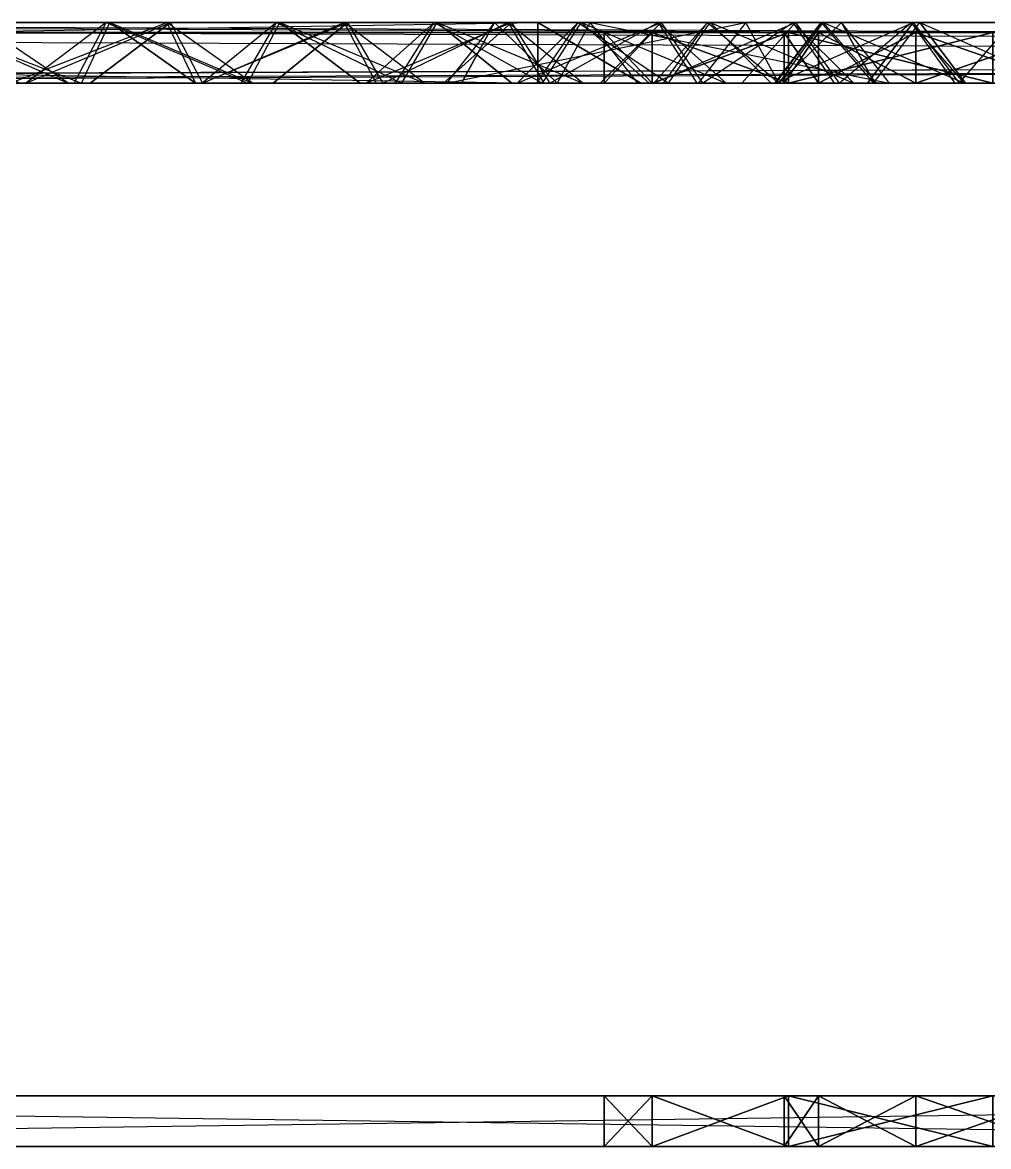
# Model space of a CAD drawing. Extents: x -14.5 to 19.3, y -2 to 15.6.
# Drawn here: x -9.325 to -8.371, y -0.55 to 0.56 of the extents above; entities that cross this region are included whole.
import ezdxf

# ---------------------------------------------------------------- set-up
doc = ezdxf.new("R2010")
doc.units = 0
doc.layers.add('UB3D', color=1, linetype='CONTINUOUS')

msp = doc.modelspace()

# ---------------------------------------------------------------- linework, layer by layer
at = {"layer": 'UB3D', "color": 2}
for points in [[(-12.573002, 0.56, 1.4732), (-12.573002, 0.5, 1.4224), (6.053666, 0.56, 1.4732)], [(-12.573002, 0.5, 1.4224), (6.053666, 0.56, 1.4732), (6.053666, 0.5, 1.4224)], [(-12.573002, 0.5, 1.6256), (-12.573002, 0.56, 1.5748), (6.053666, 0.5, 1.6256)], [(-12.573002, 0.56, 1.5748), (6.053666, 0.5, 1.6256), (6.053666, 0.56, 1.5748)], [(-12.573002, 0.56, 1.4732), (-12.573002, 0.56, 1.5748), (6.053666, 0.56, 1.4732)], [(-12.573002, 0.56, 1.5748), (6.053666, 0.56, 1.4732), (6.053666, 0.56, 1.5748)], [(-12.573002, 0.56, -13.7668), (-12.573002, 0.5, -13.8176), (6.053664, 0.56, -13.7668)], [(-12.573002, 0.5, -13.8176), (6.053664, 0.56, -13.7668), (6.053664, 0.5, -13.8176)], [(-12.573002, 0.5, -13.6144), (-12.573002, 0.56, -13.6652), (6.053664, 0.5, -13.6144)], [(-12.573002, 0.56, -13.6652), (6.053664, 0.5, -13.6144), (6.053664, 0.56, -13.6652)], [(-12.573002, 0.56, -13.7668), (-12.573002, 0.56, -13.6652), (6.053664, 0.56, -13.7668)], [(-12.573002, 0.56, -13.6652), (6.053664, 0.56, -13.7668), (6.053664, 0.56, -13.6652)], [(-12.517055, 0.56, 7.69964), (-12.517055, 0.5, 7.64884), (-8.815721, 0.56, 7.69964)], [(-12.517055, 0.5, 7.64884), (-8.815721, 0.56, 7.69964), (-8.815721, 0.5, 7.64884)], [(-12.517055, 0.5, 7.85204), (-12.517055, 0.56, 7.80124), (-8.815721, 0.5, 7.85204)], [(-12.517055, 0.56, 7.80124), (-8.815721, 0.5, 7.85204), (-8.815721, 0.56, 7.80124)], [(-12.517055, 0.56, 7.69964), (-12.517055, 0.56, 7.80124), (-8.815721, 0.56, 7.69964)], [(-12.517055, 0.56, 7.80124), (-8.815721, 0.56, 7.69964), (-8.815721, 0.56, 7.80124)], [(-10.879668, 0.56, -1.0668), (-10.879668, 0.5, -1.1176), (4.360332, 0.56, -1.0668)], [(-10.879668, 0.5, -1.1176), (4.360332, 0.56, -1.0668), (4.360332, 0.5, -1.1176)], [(-10.879668, 0.5, -0.9144), (-10.879668, 0.56, -0.9652), (4.360332, 0.5, -0.9144)], [(-10.879668, 0.56, -0.9652), (4.360332, 0.5, -0.9144), (4.360332, 0.56, -0.9652)], [(-10.879668, 0.56, -1.0668), (-10.879668, 0.56, -0.9652), (4.360332, 0.56, -1.0668)], [(-10.879668, 0.56, -0.9652), (4.360332, 0.56, -1.0668), (4.360332, 0.56, -0.9652)], [(-10.879668, 0.56, -11.2268), (-10.879668, 0.5, -11.2776), (4.360332, 0.56, -11.2268)], [(-10.879668, 0.5, -11.2776), (4.360332, 0.56, -11.2268), (4.360332, 0.5, -11.2776)], [(-10.879668, 0.5, -11.0744), (-10.879668, 0.56, -11.1252), (4.360332, 0.5, -11.0744)], [(-10.879668, 0.56, -11.1252), (4.360332, 0.5, -11.0744), (4.360332, 0.56, -11.1252)], [(-10.879668, 0.56, -11.2268), (-10.879668, 0.56, -11.1252), (4.360332, 0.56, -11.2268)], [(-10.879668, 0.56, -11.1252), (4.360332, 0.56, -11.2268), (4.360332, 0.56, -11.1252)], [(-10.456336, 0.56, -1.490133), (-10.456336, 0.5, -1.540933), (3.936998, 0.56, -1.490133)], [(-10.456336, 0.5, -1.540933), (3.936998, 0.56, -1.490133), (3.936998, 0.5, -1.540933)], [(-10.456336, 0.5, -1.337733), (-10.456336, 0.56, -1.388533), (3.936998, 0.5, -1.337733)], [(-10.456336, 0.56, -1.388533), (3.936998, 0.5, -1.337733), (3.936998, 0.56, -1.388533)], [(-10.456336, 0.56, -1.490133), (-10.456336, 0.56, -1.388533), (3.936998, 0.56, -1.490133)], [(-10.456336, 0.56, -1.388533), (3.936998, 0.56, -1.490133), (3.936998, 0.56, -1.388533)], [(-10.456336, 0.56, -10.803467), (-10.456336, 0.5, -10.854267), (3.936998, 0.56, -10.803467)], [(-10.456336, 0.5, -10.854267), (3.936998, 0.56, -10.803467), (3.936998, 0.5, -10.854267)], [(-10.456336, 0.5, -10.651067), (-10.456336, 0.56, -10.701867), (3.936998, 0.5, -10.651067)], [(-10.456336, 0.56, -10.701867), (3.936998, 0.5, -10.651067), (3.936998, 0.56, -10.701867)], [(-10.456336, 0.56, -10.803467), (-10.456336, 0.56, -10.701867), (3.936998, 0.56, -10.803467)], [(-10.456336, 0.56, -10.701867), (3.936998, 0.56, -10.803467), (3.936998, 0.56, -10.701867)], [(-9.449471, 0.5, 3.999883), (-9.421337, 0.56, 3.957586), (-9.26669, 0.5, 4.121461)], [(-9.421337, 0.56, 3.957586), (-9.26669, 0.5, 4.121461), (-9.238556, 0.56, 4.079164)], [(-9.365069, 0.56, 3.872992), (-9.421337, 0.56, 3.957586), (-9.182288, 0.56, 3.99457)], [(-9.421337, 0.56, 3.957586), (-9.182288, 0.56, 3.99457), (-9.238556, 0.56, 4.079164)], [(-9.368863, 0.56, 3.870701), (-9.417543, 0.56, 3.959877), (-9.279687, 0.5, 3.919382)], [(-9.417543, 0.56, 3.959877), (-9.279687, 0.5, 3.919382), (-9.328367, 0.5, 4.008558)], [(-9.368863, 0.56, 3.870701), (-9.344522, 0.5, 3.826113), (-9.279687, 0.5, 3.919382)], [(-9.365069, 0.56, 3.872992), (-9.336935, 0.5, 3.830695), (-9.182288, 0.56, 3.99457)], [(-9.336935, 0.5, 3.830695), (-9.182288, 0.56, 3.99457), (-9.154154, 0.5, 3.952273)], [(-9.321503, 0.5, 4.013124), (-9.273849, 0.5, 4.116235), (-9.242135, 0.56, 4.076551)], [(-9.258077, 0.5, 3.933756), (-9.321503, 0.5, 4.013124), (-9.178709, 0.56, 3.997183)], [(-9.321503, 0.5, 4.013124), (-9.178709, 0.56, 3.997183), (-9.242135, 0.56, 4.076551)], [(-9.273849, 0.5, 4.116235), (-9.242135, 0.56, 4.076551), (-9.10236, 0.5, 4.25328)], [(-9.26669, 0.5, 4.121461), (-9.238556, 0.56, 4.079164), (-9.153962, 0.5, 4.135432)], [(-9.258077, 0.5, 3.933756), (-9.178709, 0.56, 3.997183), (-9.146995, 0.5, 3.957499)], [(-9.242135, 0.56, 4.076551), (-9.10236, 0.5, 4.25328), (-9.070646, 0.56, 4.213596)], [(-9.178709, 0.56, 3.997183), (-9.242135, 0.56, 4.076551), (-9.00722, 0.56, 4.134228)], [(-9.242135, 0.56, 4.076551), (-9.00722, 0.56, 4.134228), (-9.070646, 0.56, 4.213596)], [(-9.182288, 0.56, 3.99457), (-9.238556, 0.56, 4.079164), (-9.097694, 0.5, 4.050838)], [(-9.238556, 0.56, 4.079164), (-9.097694, 0.5, 4.050838), (-9.153962, 0.5, 4.135432)], [(-9.182288, 0.56, 3.99457), (-9.154154, 0.5, 3.952273), (-9.097694, 0.5, 4.050838)], [(-9.178709, 0.56, 3.997183), (-9.146995, 0.5, 3.957499), (-9.00722, 0.56, 4.134228)], [(-9.147522, 0.5, 4.140578), (-9.109036, 0.5, 4.24745), (-9.073984, 0.56, 4.210681)], [(-9.07742, 0.5, 4.06704), (-9.147522, 0.5, 4.140578), (-9.003882, 0.56, 4.137143)], [(-9.147522, 0.5, 4.140578), (-9.003882, 0.56, 4.137143), (-9.073984, 0.56, 4.210681)], [(-9.146995, 0.5, 3.957499), (-9.00722, 0.56, 4.134228), (-8.975506, 0.5, 4.094544)], [(-9.109036, 0.5, 4.24745), (-9.073984, 0.56, 4.210681), (-8.950144, 0.5, 4.398921)], [(-9.10236, 0.5, 4.25328), (-9.070646, 0.56, 4.213596), (-8.991278, 0.5, 4.277023)], [(-9.07742, 0.5, 4.06704), (-9.003882, 0.56, 4.137143), (-8.96883, 0.5, 4.100374)], [(-9.073984, 0.56, 4.210681), (-8.950144, 0.5, 4.398921), (-8.915092, 0.56, 4.362152)], [(-9.003882, 0.56, 4.137143), (-9.073984, 0.56, 4.210681), (-8.84499, 0.56, 4.288614)], [(-9.073984, 0.56, 4.210681), (-8.84499, 0.56, 4.288614), (-8.915092, 0.56, 4.362152)], [(-9.00722, 0.56, 4.134228), (-9.070646, 0.56, 4.213596), (-8.927852, 0.5, 4.197655)], [(-9.070646, 0.56, 4.213596), (-8.927852, 0.5, 4.197655), (-8.991278, 0.5, 4.277023)], [(-9.00722, 0.56, 4.134228), (-8.975506, 0.5, 4.094544), (-8.927852, 0.5, 4.197655)], [(-9.003882, 0.56, 4.137143), (-8.96883, 0.5, 4.100374), (-8.84499, 0.56, 4.288614)], [(-8.985312, 0.5, 4.282711), (-8.956287, 0.5, 4.392531), (-8.918164, 0.56, 4.358957)], [(-8.909066, 0.5, 4.215563), (-8.985312, 0.5, 4.282711), (-8.841918, 0.56, 4.291809)], [(-8.985312, 0.5, 4.282711), (-8.841918, 0.56, 4.291809), (-8.918164, 0.56, 4.358957)], [(-8.96883, 0.5, 4.100374), (-8.84499, 0.56, 4.288614), (-8.809938, 0.5, 4.251845)], [(-8.956287, 0.5, 4.392531), (-8.918164, 0.56, 4.358957), (-8.811201, 0.5, 4.557273)], [(-8.950144, 0.5, 4.398921), (-8.915092, 0.56, 4.362152), (-8.841554, 0.5, 4.432255)], [(-8.918164, 0.56, 4.358957), (-8.811201, 0.5, 4.557273), (-8.773078, 0.56, 4.523699)], [(-8.841918, 0.56, 4.291809), (-8.918164, 0.56, 4.358957), (-8.696832, 0.56, 4.456551)], [(-8.918164, 0.56, 4.358957), (-8.696832, 0.56, 4.456551), (-8.773078, 0.56, 4.523699)], [(-8.84499, 0.56, 4.288614), (-8.915092, 0.56, 4.362152), (-8.771452, 0.5, 4.358717)], [(-8.915092, 0.56, 4.362152), (-8.771452, 0.5, 4.358717), (-8.841554, 0.5, 4.432255)], [(-8.909066, 0.5, 4.215563), (-8.841918, 0.56, 4.291809), (-8.803795, 0.5, 4.258235)], [(-8.891286, 0.5, 7.828646), (-8.858651, 0.56, 7.734122), (-8.905913, 0.5, 7.717804)], [(-8.858651, 0.56, 7.734122), (-8.905913, 0.5, 7.717804), (-8.610262, 0.56, 7.014683)], [(-8.905913, 0.5, 7.717804), (-8.610262, 0.56, 7.014683), (-8.657524, 0.5, 6.998365)], [(-8.891286, 0.5, 7.828646), (-8.796762, 0.5, 7.86128), (-8.858651, 0.56, 7.734122)], [(-8.796762, 0.5, 7.86128), (-8.858651, 0.56, 7.734122), (-8.764127, 0.56, 7.766756)], [(-8.858651, 0.56, 7.734122), (-8.764127, 0.56, 7.766756), (-8.610262, 0.56, 7.014683)], [(-8.84499, 0.56, 4.288614), (-8.809938, 0.5, 4.251845), (-8.771452, 0.5, 4.358717)], [(-8.841918, 0.56, 4.291809), (-8.803795, 0.5, 4.258235), (-8.696832, 0.56, 4.456551)], [(-8.836106, 0.5, 4.43844), (-8.816763, 0.5, 4.550372), (-8.775859, 0.56, 4.520248)], [(-8.754298, 0.5, 4.378194), (-8.836106, 0.5, 4.43844), (-8.694051, 0.56, 4.460002)], [(-8.836106, 0.5, 4.43844), (-8.694051, 0.56, 4.460002), (-8.775859, 0.56, 4.520248)], [(-8.816763, 0.5, 4.550372), (-8.775859, 0.56, 4.520248), (-8.686587, 0.5, 4.727133)], [(-8.815721, 0.56, 7.69964), (-8.815721, 0.5, 7.64884), (-8.714121, 0.5, 7.69964)], [(-8.815721, 0.5, 7.85204), (-8.815721, 0.56, 7.80124), (-8.714121, 0.5, 7.80124)], [(-8.815721, 0.56, 7.69964), (-8.815721, 0.56, 7.80124), (-8.714121, 0.5, 7.69964)], [(-8.815721, 0.56, 7.80124), (-8.714121, 0.5, 7.69964), (-8.714121, 0.5, 7.80124)], [(-8.811201, 0.5, 4.557273), (-8.773078, 0.56, 4.523699), (-8.70593, 0.5, 4.599945)], [(-8.803795, 0.5, 4.258235), (-8.696832, 0.56, 4.456551), (-8.658709, 0.5, 4.422977)], [(-8.796762, 0.5, 7.86128), (-8.716865, 0.5, 7.783074), (-8.764127, 0.56, 7.766756)], [(-8.775859, 0.56, 4.520248), (-8.686587, 0.5, 4.727133), (-8.645683, 0.56, 4.697009)], [(-8.694051, 0.56, 4.460002), (-8.775859, 0.56, 4.520248), (-8.563875, 0.56, 4.636763)], [(-8.775859, 0.56, 4.520248), (-8.563875, 0.56, 4.636763), (-8.645683, 0.56, 4.697009)], [(-8.696832, 0.56, 4.456551), (-8.773078, 0.56, 4.523699), (-8.629684, 0.5, 4.532797)], [(-8.773078, 0.56, 4.523699), (-8.629684, 0.5, 4.532797), (-8.70593, 0.5, 4.599945)], [(-8.716865, 0.5, 7.783074), (-8.764127, 0.56, 7.766756), (-8.468476, 0.5, 7.063635)], [(-8.764127, 0.56, 7.766756), (-8.468476, 0.5, 7.063635), (-8.515738, 0.56, 7.047317)], [(-8.764127, 0.56, 7.766756), (-8.610262, 0.56, 7.014683), (-8.515738, 0.56, 7.047317)], [(-8.754298, 0.5, 4.378194), (-8.694051, 0.56, 4.460002), (-8.653147, 0.5, 4.429878)], [(-8.701041, 0.5, 4.606582), (-8.691527, 0.5, 4.719774), (-8.648153, 0.56, 4.69333)], [(-8.614293, 0.5, 4.553694), (-8.701041, 0.5, 4.606582), (-8.561405, 0.56, 4.640442)], [(-8.701041, 0.5, 4.606582), (-8.561405, 0.56, 4.640442), (-8.648153, 0.56, 4.69333)], [(-8.696832, 0.56, 4.456551), (-8.658709, 0.5, 4.422977), (-8.629684, 0.5, 4.532797)], [(-8.694051, 0.56, 4.460002), (-8.653147, 0.5, 4.429878), (-8.563875, 0.56, 4.636763)], [(-8.691527, 0.5, 4.719774), (-8.648153, 0.56, 4.69333), (-8.577252, 0.5, 4.907208)], [(-8.686587, 0.5, 4.727133), (-8.645683, 0.56, 4.697009), (-8.585436, 0.5, 4.778817)], [(-8.610262, 0.56, 7.014683), (-8.657524, 0.5, 6.998365), (-8.577627, 0.5, 6.920159)], [(-8.653147, 0.5, 4.429878), (-8.563875, 0.56, 4.636763), (-8.522971, 0.5, 4.606639)], [(-8.648153, 0.56, 4.69333), (-8.577252, 0.5, 4.907208), (-8.533878, 0.56, 4.880764)], [(-8.561405, 0.56, 4.640442), (-8.648153, 0.56, 4.69333), (-8.44713, 0.56, 4.827876)], [(-8.648153, 0.56, 4.69333), (-8.44713, 0.56, 4.827876), (-8.533878, 0.56, 4.880764)], [(-8.563875, 0.56, 4.636763), (-8.645683, 0.56, 4.697009), (-8.503628, 0.5, 4.718571)], [(-8.645683, 0.56, 4.697009), (-8.503628, 0.5, 4.718571), (-8.585436, 0.5, 4.778817)], [(-8.614293, 0.5, 4.553694), (-8.561405, 0.56, 4.640442), (-8.518031, 0.5, 4.613998)], [(-8.610262, 0.56, 7.014683), (-8.515738, 0.56, 7.047317), (-8.577627, 0.5, 6.920159)], [(-8.581143, 0.5, 4.785856), (-8.581531, 0.5, 4.899446), (-8.536017, 0.56, 4.876883)], [(-8.581531, 0.5, 4.899446), (-8.536017, 0.56, 4.876883), (-8.484027, 0.5, 5.096126)], [(-8.490117, 0.5, 4.74073), (-8.581143, 0.5, 4.785856), (-8.444991, 0.56, 4.831757)], [(-8.581143, 0.5, 4.785856), (-8.444991, 0.56, 4.831757), (-8.536017, 0.56, 4.876883)], [(-8.515738, 0.56, 7.047317), (-8.577627, 0.5, 6.920159), (-8.483103, 0.5, 6.952793)], [(-8.577252, 0.5, 4.907208), (-8.533878, 0.56, 4.880764), (-8.48099, 0.5, 4.967512)], [(-8.563875, 0.56, 4.636763), (-8.522971, 0.5, 4.606639), (-8.503628, 0.5, 4.718571)], [(-8.561405, 0.56, 4.640442), (-8.518031, 0.5, 4.613998), (-8.44713, 0.56, 4.827876)], [(-8.536017, 0.56, 4.876883), (-8.484027, 0.5, 5.096126), (-8.438513, 0.56, 5.073563)], [(-8.444991, 0.56, 4.831757), (-8.536017, 0.56, 4.876883), (-8.347487, 0.56, 5.028437)], [(-8.536017, 0.56, 4.876883), (-8.347487, 0.56, 5.028437), (-8.438513, 0.56, 5.073563)], [(-8.44713, 0.56, 4.827876), (-8.533878, 0.56, 4.880764), (-8.394242, 0.5, 4.914624)], [(-8.533878, 0.56, 4.880764), (-8.394242, 0.5, 4.914624), (-8.48099, 0.5, 4.967512)], [(-8.518031, 0.5, 4.613998), (-8.44713, 0.56, 4.827876), (-8.403756, 0.5, 4.801432)], [(-8.468476, 0.5, 7.063635), (-8.515738, 0.56, 7.047317), (-8.483103, 0.5, 6.952793)], [(-8.490117, 0.5, 4.74073), (-8.444991, 0.56, 4.831757), (-8.399477, 0.5, 4.809194)], [(-8.484027, 0.5, 5.096126), (-8.438513, 0.56, 5.073563), (-8.393387, 0.5, 5.16459)], [(-8.44713, 0.56, 4.827876), (-8.403756, 0.5, 4.801432), (-8.394242, 0.5, 4.914624)], [(-8.444991, 0.56, 4.831757), (-8.399477, 0.5, 4.809194), (-8.347487, 0.56, 5.028437)], [(-8.347487, 0.56, 5.028437), (-8.438513, 0.56, 5.073563), (-8.302361, 0.5, 5.119464)], [(-8.438513, 0.56, 5.073563), (-8.302361, 0.5, 5.119464), (-8.393387, 0.5, 5.16459)], [(-8.399477, 0.5, 4.809194), (-8.347487, 0.56, 5.028437), (-8.301973, 0.5, 5.005874)]]:
    msp.add_3dface(points, dxfattribs=at)
at = {"layer": 'UB3D', "color": 253}
for points in [[(-11.938001, 0.55, 7.3025), (-11.938001, 0.5, 7.239), (1.397, 0.55, 7.3025)], [(-11.938001, 0.5, 7.239), (1.397, 0.55, 7.3025), (1.397, 0.5, 7.239)], [(-11.938001, 0.5, 7.493), (-11.938001, 0.55, 7.4295), (1.397, 0.5, 7.493)], [(-11.938001, 0.55, 7.4295), (1.397, 0.5, 7.493), (1.397, 0.55, 7.4295)], [(-11.938001, 0.55, 7.3025), (-11.938001, 0.55, 7.4295), (1.397, 0.55, 7.3025)], [(-11.938001, 0.55, 7.4295), (1.397, 0.55, 7.3025), (1.397, 0.55, 7.4295)], [(-8.70293, 0.5, 6.334143), (-8.7503, 0.5, 6.096), (-8.70293, 0.55, 6.334143)], [(-8.7503, 0.5, 6.096), (-8.70293, 0.55, 6.334143), (-8.7503, 0.55, 6.096)], [(-8.70293, 0.55, 6.334143), (-8.7503, 0.55, 6.096), (-8.70293, 0.5, 6.334143)], [(-8.7503, 0.55, 6.096), (-8.70293, 0.5, 6.334143), (-8.7503, 0.5, 6.096)], [(-8.7503, 0.5, 6.096), (-8.70293, 0.5, 5.857856), (-8.7503, 0.55, 6.096)], [(-8.70293, 0.5, 5.857856), (-8.7503, 0.55, 6.096), (-8.70293, 0.55, 5.857856)], [(-8.7503, 0.55, 6.096), (-8.70293, 0.55, 5.857856), (-8.7503, 0.5, 6.096)], [(-8.70293, 0.55, 5.857856), (-8.7503, 0.5, 6.096), (-8.70293, 0.5, 5.857856)], [(-8.57036, 0.55, 6.052431), (-8.5725, 0.55, 6.096), (-8.7503, 0.55, 6.096)], [(-8.5725, 0.55, 6.096), (-8.7503, 0.55, 6.096), (-8.57036, 0.55, 6.139569)], [(-8.7503, 0.55, 6.096), (-8.57036, 0.55, 6.139569), (-8.747303, 0.55, 6.156996)], [(-8.747303, 0.55, 6.035004), (-8.57036, 0.55, 6.052431), (-8.7503, 0.55, 6.096)], [(-8.57036, 0.55, 6.139569), (-8.747303, 0.55, 6.156996), (-8.563959, 0.55, 6.182718)], [(-8.747303, 0.55, 6.156996), (-8.563959, 0.55, 6.182718), (-8.738343, 0.55, 6.217405)], [(-8.738343, 0.55, 5.974595), (-8.563959, 0.55, 6.009282), (-8.747303, 0.55, 6.035004)], [(-8.563959, 0.55, 6.009282), (-8.747303, 0.55, 6.035004), (-8.57036, 0.55, 6.052431)], [(-8.563959, 0.55, 6.182718), (-8.738343, 0.55, 6.217405), (-8.55336, 0.55, 6.225032)], [(-8.738343, 0.55, 6.217405), (-8.55336, 0.55, 6.225032), (-8.723504, 0.55, 6.276644)], [(-8.538664, 0.55, 5.925897), (-8.55336, 0.55, 5.966968), (-8.738343, 0.55, 5.974595)], [(-8.55336, 0.55, 5.966968), (-8.738343, 0.55, 5.974595), (-8.563959, 0.55, 6.009282)], [(-8.723504, 0.55, 5.915356), (-8.538664, 0.55, 5.925897), (-8.738343, 0.55, 5.974595)], [(-8.55336, 0.55, 6.225032), (-8.538664, 0.55, 6.266103), (-8.723504, 0.55, 6.276644)], [(-8.538664, 0.55, 6.266103), (-8.723504, 0.55, 6.276644), (-8.520014, 0.55, 6.305536)], [(-8.723504, 0.55, 6.276644), (-8.520014, 0.55, 6.305536), (-8.70293, 0.55, 6.334144)], [(-8.70293, 0.55, 5.857856), (-8.520014, 0.55, 5.886464), (-8.723504, 0.55, 5.915356)], [(-8.520014, 0.55, 5.886464), (-8.723504, 0.55, 5.915356), (-8.538664, 0.55, 5.925897)], [(-8.568032, 0.5, 6.536032), (-8.70293, 0.5, 6.334143), (-8.568032, 0.55, 6.536032)], [(-8.70293, 0.5, 6.334143), (-8.568032, 0.55, 6.536032), (-8.70293, 0.55, 6.334143)], [(-8.568032, 0.55, 6.536032), (-8.70293, 0.55, 6.334143), (-8.568032, 0.5, 6.536032)], [(-8.70293, 0.55, 6.334143), (-8.568032, 0.5, 6.536032), (-8.70293, 0.5, 6.334143)], [(-8.70293, 0.5, 5.857856), (-8.568032, 0.5, 5.655967), (-8.70293, 0.55, 5.857856)], [(-8.568032, 0.5, 5.655967), (-8.70293, 0.55, 5.857856), (-8.568032, 0.55, 5.655967)], [(-8.70293, 0.55, 5.857856), (-8.568032, 0.55, 5.655967), (-8.70293, 0.5, 5.857856)], [(-8.568032, 0.55, 5.655967), (-8.70293, 0.5, 5.857856), (-8.568032, 0.5, 5.655967)], [(-8.520014, 0.55, 6.305536), (-8.70293, 0.55, 6.334144), (-8.497588, 0.55, 6.342951)], [(-8.70293, 0.55, 6.334144), (-8.497588, 0.55, 6.342951), (-8.67682, 0.55, 6.38935)], [(-8.471603, 0.55, 5.814012), (-8.497588, 0.55, 5.849049), (-8.70293, 0.55, 5.857856)], [(-8.497588, 0.55, 5.849049), (-8.70293, 0.55, 5.857856), (-8.520014, 0.55, 5.886464)], [(-8.67682, 0.55, 5.80265), (-8.471603, 0.55, 5.814012), (-8.70293, 0.55, 5.857856)], [(-8.645424, 0.55, 6.441731), (-8.67682, 0.55, 6.38935), (-8.442309, 0.55, 6.410309)], [(-8.497588, 0.55, 6.342951), (-8.67682, 0.55, 6.38935), (-8.471603, 0.55, 6.377988)], [(-8.67682, 0.55, 6.38935), (-8.471603, 0.55, 6.377988), (-8.442309, 0.55, 6.410309)], [(-8.67682, 0.55, 5.80265), (-8.645424, 0.55, 5.750269), (-8.409988, 0.55, 5.752397)], [(-8.67682, 0.55, 5.80265), (-8.409988, 0.55, 5.752397), (-8.442309, 0.55, 5.781691)], [(-8.67682, 0.55, 5.80265), (-8.442309, 0.55, 5.781691), (-8.471603, 0.55, 5.814012)], [(-8.645424, 0.55, 6.441731), (-8.442309, 0.55, 6.410309), (-8.409988, 0.55, 6.439603)], [(-8.645424, 0.55, 6.441731), (-8.409988, 0.55, 6.439603), (-8.374951, 0.55, 6.465588)], [(-8.645424, 0.55, 6.441731), (-8.374951, 0.55, 6.465588), (-8.609044, 0.55, 6.490783)], [(-8.609044, 0.55, 5.701217), (-8.337536, 0.55, 5.703986), (-8.645424, 0.55, 5.750269)], [(-8.337536, 0.55, 5.703986), (-8.645424, 0.55, 5.750269), (-8.374951, 0.55, 5.726412)], [(-8.645424, 0.55, 5.750269), (-8.374951, 0.55, 5.726412), (-8.409988, 0.55, 5.752397)], [(-8.374951, 0.55, 6.465588), (-8.337536, 0.55, 6.488014), (-8.609044, 0.55, 6.490783)], [(-8.337536, 0.55, 6.488014), (-8.609044, 0.55, 6.490783), (-8.298103, 0.55, 6.506664)], [(-8.609044, 0.55, 6.490783), (-8.298103, 0.55, 6.506664), (-8.568033, 0.55, 6.536033)], [(-8.257032, 0.55, 5.67064), (-8.298103, 0.55, 5.685336), (-8.609044, 0.55, 5.701217)], [(-8.298103, 0.55, 5.685336), (-8.609044, 0.55, 5.701217), (-8.337536, 0.55, 5.703986)], [(-8.568033, 0.55, 5.655967), (-8.214718, 0.55, 5.660041), (-8.609044, 0.55, 5.701217)], [(-8.214718, 0.55, 5.660041), (-8.609044, 0.55, 5.701217), (-8.257032, 0.55, 5.67064)], [(-8.538664, 0.5, 6.266102), (-8.5725, 0.5, 6.096), (-8.538664, 0.55, 6.266102)], [(-8.5725, 0.5, 6.096), (-8.538664, 0.55, 6.266102), (-8.5725, 0.55, 6.096)], [(-8.538664, 0.55, 6.266102), (-8.5725, 0.55, 6.096), (-8.538664, 0.5, 6.266102)], [(-8.5725, 0.55, 6.096), (-8.538664, 0.5, 6.266102), (-8.5725, 0.5, 6.096)], [(-8.5725, 0.5, 6.096), (-8.538664, 0.5, 5.925897), (-8.5725, 0.55, 6.096)], [(-8.538664, 0.5, 5.925897), (-8.5725, 0.55, 6.096), (-8.538664, 0.55, 5.925897)], [(-8.5725, 0.55, 6.096), (-8.538664, 0.55, 5.925897), (-8.5725, 0.5, 6.096)], [(-8.538664, 0.55, 5.925897), (-8.5725, 0.5, 6.096), (-8.538664, 0.5, 5.925897)], [(-8.257032, 0.55, 6.52136), (-8.214718, 0.55, 6.531959), (-8.568033, 0.55, 6.536033)], [(-8.214718, 0.55, 6.531959), (-8.568033, 0.55, 6.536033), (-8.171569, 0.55, 6.53836)], [(-8.568033, 0.55, 6.536033), (-8.171569, 0.55, 6.53836), (-8.522783, 0.55, 6.577044)], [(-8.298103, 0.55, 6.506664), (-8.568033, 0.55, 6.536033), (-8.257032, 0.55, 6.52136)], [(-8.128, 0.55, 5.6515), (-8.171569, 0.55, 5.65364), (-8.568033, 0.55, 5.655967)], [(-8.171569, 0.55, 5.65364), (-8.568033, 0.55, 5.655967), (-8.214718, 0.55, 5.660041)], [(-8.522783, 0.55, 5.614956), (-8.128, 0.55, 5.6515), (-8.568033, 0.55, 5.655967)], [(-8.366143, 0.5, 6.67093), (-8.568032, 0.5, 6.536032), (-8.366143, 0.55, 6.67093)], [(-8.568032, 0.5, 6.536032), (-8.366143, 0.55, 6.67093), (-8.568032, 0.55, 6.536032)], [(-8.366143, 0.55, 6.67093), (-8.568032, 0.55, 6.536032), (-8.366143, 0.5, 6.67093)], [(-8.568032, 0.55, 6.536032), (-8.366143, 0.5, 6.67093), (-8.568032, 0.5, 6.536032)], [(-8.568032, 0.5, 5.655967), (-8.366143, 0.5, 5.521069), (-8.568032, 0.55, 5.655967)], [(-8.366143, 0.5, 5.521069), (-8.568032, 0.55, 5.655967), (-8.366143, 0.55, 5.521069)], [(-8.568032, 0.55, 5.655967), (-8.366143, 0.55, 5.521069), (-8.568032, 0.5, 5.655967)], [(-8.366143, 0.55, 5.521069), (-8.568032, 0.5, 5.655967), (-8.366143, 0.5, 5.521069)], [(-8.442308, 0.5, 6.410308), (-8.538664, 0.5, 6.266102), (-8.442308, 0.55, 6.410308)], [(-8.538664, 0.5, 6.266102), (-8.442308, 0.55, 6.410308), (-8.538664, 0.55, 6.266102)], [(-8.442308, 0.55, 6.410308), (-8.538664, 0.55, 6.266102), (-8.442308, 0.5, 6.410308)], [(-8.538664, 0.55, 6.266102), (-8.442308, 0.5, 6.410308), (-8.538664, 0.5, 6.266102)], [(-8.538664, 0.5, 5.925897), (-8.442308, 0.5, 5.781691), (-8.538664, 0.55, 5.925897)], [(-8.442308, 0.5, 5.781691), (-8.538664, 0.55, 5.925897), (-8.442308, 0.55, 5.781691)], [(-8.538664, 0.55, 5.925897), (-8.442308, 0.55, 5.781691), (-8.538664, 0.5, 5.925897)], [(-8.442308, 0.55, 5.781691), (-8.538664, 0.5, 5.925897), (-8.442308, 0.5, 5.781691)], [(-8.473731, 0.55, 6.613424), (-7.782269, 0.55, 6.613424), (-8.522783, 0.55, 6.577044)], [(-7.782269, 0.55, 6.613424), (-8.522783, 0.55, 6.577044), (-7.733217, 0.55, 6.577044)], [(-8.522783, 0.55, 6.577044), (-7.733217, 0.55, 6.577044), (-8.128, 0.55, 6.5405)], [(-8.171569, 0.55, 6.53836), (-8.522783, 0.55, 6.577044), (-8.128, 0.55, 6.5405)], [(-8.522783, 0.55, 5.614956), (-8.473731, 0.55, 5.578576), (-7.733217, 0.55, 5.614956)], [(-8.522783, 0.55, 5.614956), (-7.733217, 0.55, 5.614956), (-7.687967, 0.55, 5.655967)], [(-8.522783, 0.55, 5.614956), (-7.687967, 0.55, 5.655967), (-8.128, 0.55, 5.6515)], [(-8.42135, 0.55, 6.64482), (-7.83465, 0.55, 6.64482), (-8.473731, 0.55, 6.613424)], [(-7.83465, 0.55, 6.64482), (-8.473731, 0.55, 6.613424), (-7.782269, 0.55, 6.613424)], [(-8.42135, 0.55, 5.54718), (-7.782269, 0.55, 5.578576), (-8.473731, 0.55, 5.578576)], [(-7.782269, 0.55, 5.578576), (-8.473731, 0.55, 5.578576), (-7.733217, 0.55, 5.614956)], [(-8.298102, 0.5, 6.506664), (-8.442308, 0.5, 6.410308), (-8.298102, 0.55, 6.506664)], [(-8.442308, 0.5, 6.410308), (-8.298102, 0.55, 6.506664), (-8.442308, 0.55, 6.410308)], [(-8.298102, 0.55, 6.506664), (-8.442308, 0.55, 6.410308), (-8.298102, 0.5, 6.506664)], [(-8.442308, 0.55, 6.410308), (-8.298102, 0.5, 6.506664), (-8.442308, 0.5, 6.410308)], [(-8.442308, 0.5, 5.781691), (-8.298102, 0.5, 5.685335), (-8.442308, 0.55, 5.781691)], [(-8.298102, 0.5, 5.685335), (-8.442308, 0.55, 5.781691), (-8.298102, 0.55, 5.685335)], [(-8.442308, 0.55, 5.781691), (-8.298102, 0.55, 5.685335), (-8.442308, 0.5, 5.781691)], [(-8.298102, 0.55, 5.685335), (-8.442308, 0.5, 5.781691), (-8.298102, 0.5, 5.685335)], [(-8.366144, 0.55, 6.67093), (-7.889856, 0.55, 6.67093), (-8.42135, 0.55, 6.64482)], [(-7.889856, 0.55, 6.67093), (-8.42135, 0.55, 6.64482), (-7.83465, 0.55, 6.64482)], [(-8.366144, 0.55, 5.52107), (-7.83465, 0.55, 5.54718), (-8.42135, 0.55, 5.54718)], [(-7.83465, 0.55, 5.54718), (-8.42135, 0.55, 5.54718), (-7.782269, 0.55, 5.578576)], [(-10.712901, -0.55, 6.140901), (-10.757802, -0.5, 6.185802), (-7.156901, -0.55, 9.696901)], [(-10.757802, -0.5, 6.185802), (-7.156901, -0.55, 9.696901), (-7.201802, -0.5, 9.741802)], [(-10.578198, -0.5, 6.006198), (-10.623099, -0.55, 6.051099), (-7.022198, -0.5, 9.562198)], [(-10.623099, -0.55, 6.051099), (-7.022198, -0.5, 9.562198), (-7.067099, -0.55, 9.607099)], [(-8.7503, -0.5, 6.096), (-8.70293, -0.5, 6.334143), (-8.7503, -0.55, 6.096)], [(-8.70293, -0.5, 6.334143), (-8.7503, -0.55, 6.096), (-8.70293, -0.55, 6.334143)], [(-8.7503, -0.55, 6.096), (-8.70293, -0.55, 6.334143), (-8.7503, -0.5, 6.096)], [(-8.70293, -0.55, 6.334143), (-8.7503, -0.5, 6.096), (-8.70293, -0.5, 6.334143)], [(-8.70293, -0.5, 5.857856), (-8.7503, -0.5, 6.096), (-8.70293, -0.55, 5.857856)], [(-8.7503, -0.5, 6.096), (-8.70293, -0.55, 5.857856), (-8.7503, -0.55, 6.096)], [(-8.70293, -0.55, 5.857856), (-8.7503, -0.55, 6.096), (-8.70293, -0.5, 5.857856)], [(-8.7503, -0.55, 6.096), (-8.70293, -0.5, 5.857856), (-8.7503, -0.5, 6.096)], [(-8.70293, -0.5, 6.334143), (-8.568032, -0.5, 6.536032), (-8.70293, -0.55, 6.334143)], [(-8.568032, -0.5, 6.536032), (-8.70293, -0.55, 6.334143), (-8.568032, -0.55, 6.536032)], [(-8.70293, -0.55, 6.334143), (-8.568032, -0.55, 6.536032), (-8.70293, -0.5, 6.334143)], [(-8.568032, -0.55, 6.536032), (-8.70293, -0.5, 6.334143), (-8.568032, -0.5, 6.536032)], [(-8.568032, -0.5, 5.655967), (-8.70293, -0.5, 5.857856), (-8.568032, -0.55, 5.655967)], [(-8.70293, -0.5, 5.857856), (-8.568032, -0.55, 5.655967), (-8.70293, -0.55, 5.857856)], [(-8.568032, -0.55, 5.655967), (-8.70293, -0.55, 5.857856), (-8.568032, -0.5, 5.655967)], [(-8.70293, -0.55, 5.857856), (-8.568032, -0.5, 5.655967), (-8.70293, -0.5, 5.857856)], [(-8.5725, -0.5, 6.096), (-8.538664, -0.5, 6.266102), (-8.5725, -0.55, 6.096)], [(-8.538664, -0.5, 6.266102), (-8.5725, -0.55, 6.096), (-8.538664, -0.55, 6.266102)], [(-8.5725, -0.55, 6.096), (-8.538664, -0.55, 6.266102), (-8.5725, -0.5, 6.096)], [(-8.538664, -0.55, 6.266102), (-8.5725, -0.5, 6.096), (-8.538664, -0.5, 6.266102)], [(-8.538664, -0.5, 5.925897), (-8.5725, -0.5, 6.096), (-8.538664, -0.55, 5.925897)], [(-8.5725, -0.5, 6.096), (-8.538664, -0.55, 5.925897), (-8.5725, -0.55, 6.096)], [(-8.538664, -0.55, 5.925897), (-8.5725, -0.55, 6.096), (-8.538664, -0.5, 5.925897)], [(-8.5725, -0.55, 6.096), (-8.538664, -0.5, 5.925897), (-8.5725, -0.5, 6.096)], [(-8.568032, -0.5, 6.536032), (-8.366143, -0.5, 6.67093), (-8.568032, -0.55, 6.536032)], [(-8.366143, -0.5, 6.67093), (-8.568032, -0.55, 6.536032), (-8.366143, -0.55, 6.67093)], [(-8.568032, -0.55, 6.536032), (-8.366143, -0.55, 6.67093), (-8.568032, -0.5, 6.536032)], [(-8.366143, -0.55, 6.67093), (-8.568032, -0.5, 6.536032), (-8.366143, -0.5, 6.67093)], [(-8.366143, -0.5, 5.521069), (-8.568032, -0.5, 5.655967), (-8.366143, -0.55, 5.521069)], [(-8.568032, -0.5, 5.655967), (-8.366143, -0.55, 5.521069), (-8.568032, -0.55, 5.655967)], [(-8.366143, -0.55, 5.521069), (-8.568032, -0.55, 5.655967), (-8.366143, -0.5, 5.521069)], [(-8.568032, -0.55, 5.655967), (-8.366143, -0.5, 5.521069), (-8.568032, -0.5, 5.655967)], [(-8.538664, -0.5, 6.266102), (-8.442308, -0.5, 6.410308), (-8.538664, -0.55, 6.266102)], [(-8.442308, -0.5, 6.410308), (-8.538664, -0.55, 6.266102), (-8.442308, -0.55, 6.410308)], [(-8.538664, -0.55, 6.266102), (-8.442308, -0.55, 6.410308), (-8.538664, -0.5, 6.266102)], [(-8.442308, -0.55, 6.410308), (-8.538664, -0.5, 6.266102), (-8.442308, -0.5, 6.410308)], [(-8.442308, -0.5, 5.781691), (-8.538664, -0.5, 5.925897), (-8.442308, -0.55, 5.781691)], [(-8.538664, -0.5, 5.925897), (-8.442308, -0.55, 5.781691), (-8.538664, -0.55, 5.925897)], [(-8.442308, -0.55, 5.781691), (-8.538664, -0.55, 5.925897), (-8.442308, -0.5, 5.781691)], [(-8.538664, -0.55, 5.925897), (-8.442308, -0.5, 5.781691), (-8.538664, -0.5, 5.925897)], [(-8.442308, -0.5, 6.410308), (-8.298102, -0.5, 6.506664), (-8.442308, -0.55, 6.410308)], [(-8.298102, -0.5, 6.506664), (-8.442308, -0.55, 6.410308), (-8.298102, -0.55, 6.506664)], [(-8.442308, -0.55, 6.410308), (-8.298102, -0.55, 6.506664), (-8.442308, -0.5, 6.410308)], [(-8.298102, -0.55, 6.506664), (-8.442308, -0.5, 6.410308), (-8.298102, -0.5, 6.506664)], [(-8.298102, -0.5, 5.685335), (-8.442308, -0.5, 5.781691), (-8.298102, -0.55, 5.685335)], [(-8.442308, -0.5, 5.781691), (-8.298102, -0.55, 5.685335), (-8.442308, -0.55, 5.781691)], [(-8.298102, -0.55, 5.685335), (-8.442308, -0.55, 5.781691), (-8.298102, -0.5, 5.685335)], [(-8.442308, -0.55, 5.781691), (-8.298102, -0.5, 5.685335), (-8.442308, -0.5, 5.781691)], [(-10.712901, -0.55, 6.140901), (-10.623099, -0.55, 6.051099), (-7.156901, -0.55, 9.696901)], [(-10.623099, -0.55, 6.051099), (-7.156901, -0.55, 9.696901), (-7.067099, -0.55, 9.607099)], [(-8.747303, -0.55, 6.035004), (-8.57036, -0.55, 6.052431), (-8.7503, -0.55, 6.096)], [(-8.57036, -0.55, 6.052431), (-8.7503, -0.55, 6.096), (-8.5725, -0.55, 6.096)], [(-8.7503, -0.55, 6.096), (-8.5725, -0.55, 6.096), (-8.747303, -0.55, 6.156996)], [(-8.57036, -0.55, 6.139569), (-8.747303, -0.55, 6.156996), (-8.563959, -0.55, 6.182718)], [(-8.747303, -0.55, 6.156996), (-8.563959, -0.55, 6.182718), (-8.738343, -0.55, 6.217405)], [(-8.738343, -0.55, 5.974595), (-8.563959, -0.55, 6.009282), (-8.747303, -0.55, 6.035004)], [(-8.563959, -0.55, 6.009282), (-8.747303, -0.55, 6.035004), (-8.57036, -0.55, 6.052431)], [(-8.5725, -0.55, 6.096), (-8.747303, -0.55, 6.156996), (-8.57036, -0.55, 6.139569)], [(-8.563959, -0.55, 6.182718), (-8.738343, -0.55, 6.217405), (-8.55336, -0.55, 6.225032)], [(-8.738343, -0.55, 6.217405), (-8.55336, -0.55, 6.225032), (-8.723504, -0.55, 6.276644)], [(-8.55336, -0.55, 5.966968), (-8.738343, -0.55, 5.974595), (-8.563959, -0.55, 6.009282)], [(-8.723504, -0.55, 5.915356), (-8.538664, -0.55, 5.925897), (-8.738343, -0.55, 5.974595)], [(-8.538664, -0.55, 5.925897), (-8.738343, -0.55, 5.974595), (-8.55336, -0.55, 5.966968)], [(-8.520014, -0.55, 6.305536), (-8.538664, -0.55, 6.266103), (-8.723504, -0.55, 6.276644)], [(-8.520014, -0.55, 6.305536), (-8.723504, -0.55, 6.276644), (-8.70293, -0.55, 6.334144)], [(-8.55336, -0.55, 6.225032), (-8.723504, -0.55, 6.276644), (-8.538664, -0.55, 6.266103)], [(-8.70293, -0.55, 5.857856), (-8.520014, -0.55, 5.886464), (-8.723504, -0.55, 5.915356)], [(-8.520014, -0.55, 5.886464), (-8.723504, -0.55, 5.915356), (-8.538664, -0.55, 5.925897)], [(-8.67682, -0.55, 6.38935), (-8.497588, -0.55, 6.342951), (-8.70293, -0.55, 6.334144)], [(-8.520014, -0.55, 6.305536), (-8.70293, -0.55, 6.334144), (-8.497588, -0.55, 6.342951)], [(-8.497588, -0.55, 5.849049), (-8.70293, -0.55, 5.857856), (-8.520014, -0.55, 5.886464)], [(-8.471603, -0.55, 5.814012), (-8.67682, -0.55, 5.80265), (-8.70293, -0.55, 5.857856)], [(-8.471603, -0.55, 5.814012), (-8.70293, -0.55, 5.857856), (-8.497588, -0.55, 5.849049)], [(-8.67682, -0.55, 6.38935), (-8.645424, -0.55, 6.441731), (-8.442309, -0.55, 6.410309)], [(-8.67682, -0.55, 6.38935), (-8.442309, -0.55, 6.410309), (-8.471603, -0.55, 6.377988)], [(-8.67682, -0.55, 6.38935), (-8.471603, -0.55, 6.377988), (-8.497588, -0.55, 6.342951)], [(-8.471603, -0.55, 5.814012), (-8.442309, -0.55, 5.781691), (-8.67682, -0.55, 5.80265)], [(-8.409988, -0.55, 5.752397), (-8.645424, -0.55, 5.750269), (-8.67682, -0.55, 5.80265)], [(-8.409988, -0.55, 5.752397), (-8.67682, -0.55, 5.80265), (-8.442309, -0.55, 5.781691)], [(-8.609044, -0.55, 6.490783), (-8.374951, -0.55, 6.465588), (-8.645424, -0.55, 6.441731)], [(-8.374951, -0.55, 6.465588), (-8.645424, -0.55, 6.441731), (-8.409988, -0.55, 6.439603)], [(-8.645424, -0.55, 6.441731), (-8.409988, -0.55, 6.439603), (-8.442309, -0.55, 6.410309)], [(-8.409988, -0.55, 5.752397), (-8.374951, -0.55, 5.726412), (-8.645424, -0.55, 5.750269)], [(-8.337536, -0.55, 5.703986), (-8.609044, -0.55, 5.701217), (-8.645424, -0.55, 5.750269)], [(-8.337536, -0.55, 5.703986), (-8.645424, -0.55, 5.750269), (-8.374951, -0.55, 5.726412)], [(-8.568033, -0.55, 6.536033), (-8.298103, -0.55, 6.506664), (-8.609044, -0.55, 6.490783)], [(-8.298103, -0.55, 6.506664), (-8.337536, -0.55, 6.488014), (-8.609044, -0.55, 6.490783)], [(-8.337536, -0.55, 6.488014), (-8.609044, -0.55, 6.490783), (-8.374951, -0.55, 6.465588)], [(-8.337536, -0.55, 5.703986), (-8.298103, -0.55, 5.685336), (-8.609044, -0.55, 5.701217)], [(-8.298103, -0.55, 5.685336), (-8.257032, -0.55, 5.67064), (-8.609044, -0.55, 5.701217)], [(-8.257032, -0.55, 5.67064), (-8.609044, -0.55, 5.701217), (-8.214718, -0.55, 5.660041)], [(-8.609044, -0.55, 5.701217), (-8.214718, -0.55, 5.660041), (-8.568033, -0.55, 5.655967)], [(-7.733217, -0.55, 5.614956), (-8.522783, -0.55, 5.614956), (-8.568033, -0.55, 5.655967)], [(-7.733217, -0.55, 5.614956), (-8.568033, -0.55, 5.655967), (-8.128, -0.55, 5.6515)], [(-8.568033, -0.55, 6.536033), (-8.522783, -0.55, 6.577044), (-8.171569, -0.55, 6.53836)], [(-8.568033, -0.55, 6.536033), (-8.171569, -0.55, 6.53836), (-8.214718, -0.55, 6.531959)], [(-8.568033, -0.55, 6.536033), (-8.214718, -0.55, 6.531959), (-8.257032, -0.55, 6.52136)], [(-8.568033, -0.55, 6.536033), (-8.257032, -0.55, 6.52136), (-8.298103, -0.55, 6.506664)], [(-8.214718, -0.55, 5.660041), (-8.568033, -0.55, 5.655967), (-8.171569, -0.55, 5.65364)], [(-8.568033, -0.55, 5.655967), (-8.171569, -0.55, 5.65364), (-8.128, -0.55, 5.6515)], [(-8.473731, -0.55, 6.613424), (-7.733217, -0.55, 6.577044), (-8.522783, -0.55, 6.577044)], [(-7.733217, -0.55, 6.577044), (-8.522783, -0.55, 6.577044), (-8.128, -0.55, 6.5405)], [(-8.522783, -0.55, 6.577044), (-8.128, -0.55, 6.5405), (-8.171569, -0.55, 6.53836)], [(-7.733217, -0.55, 5.614956), (-7.782269, -0.55, 5.578576), (-8.522783, -0.55, 5.614956)], [(-8.473731, -0.55, 5.578576), (-7.782269, -0.55, 5.578576), (-8.522783, -0.55, 5.614956)], [(-8.42135, -0.55, 6.64482), (-7.782269, -0.55, 6.613424), (-8.473731, -0.55, 6.613424)], [(-7.782269, -0.55, 6.613424), (-8.473731, -0.55, 6.613424), (-7.733217, -0.55, 6.577044)], [(-8.42135, -0.55, 5.54718), (-7.83465, -0.55, 5.54718), (-8.473731, -0.55, 5.578576)], [(-7.83465, -0.55, 5.54718), (-8.473731, -0.55, 5.578576), (-7.782269, -0.55, 5.578576)], [(-8.366144, -0.55, 6.67093), (-7.83465, -0.55, 6.64482), (-8.42135, -0.55, 6.64482)], [(-7.83465, -0.55, 6.64482), (-8.42135, -0.55, 6.64482), (-7.782269, -0.55, 6.613424)], [(-8.366144, -0.55, 5.52107), (-7.889856, -0.55, 5.52107), (-8.42135, -0.55, 5.54718)], [(-7.889856, -0.55, 5.52107), (-8.42135, -0.55, 5.54718), (-7.83465, -0.55, 5.54718)]]:
    msp.add_3dface(points, dxfattribs=at)
at = {"layer": 'UB3D', "color": 94}
for points in [[(-14.478, 0.5, -14.986), (19.304, 0.5, -14.986), (19.304, -0.5, -14.986), (-14.478, -0.5, -14.986)], [(19.304, 0.5, 13.97097), (-14.478, 0.5, 13.97097), (-14.478, -0.5, 13.97097), (19.304, -0.5, 13.97097)], [(-14.478, 0.5, 13.97097), (-14.478, 0.5, -14.986), (19.304, 0.5, -14.986)], [(-14.478, 0.5, 13.97097), (19.304, 0.5, -14.986), (19.304, 0.5, 13.97097)], [(-14.478, 0.5, 13.97097), (19.304, 0.5, 13.97097), (-14.478, 0.5, 13.97097)], [(-14.478, -0.5, 13.97097), (19.304, -0.5, 13.97097), (19.304, -0.5, -14.986)], [(-14.478, -0.5, 13.97097), (19.304, -0.5, -14.986), (-14.478, -0.5, -14.986)]]:
    msp.add_3dface(points, dxfattribs=at)

doc.saveas('drawing.dxf')
